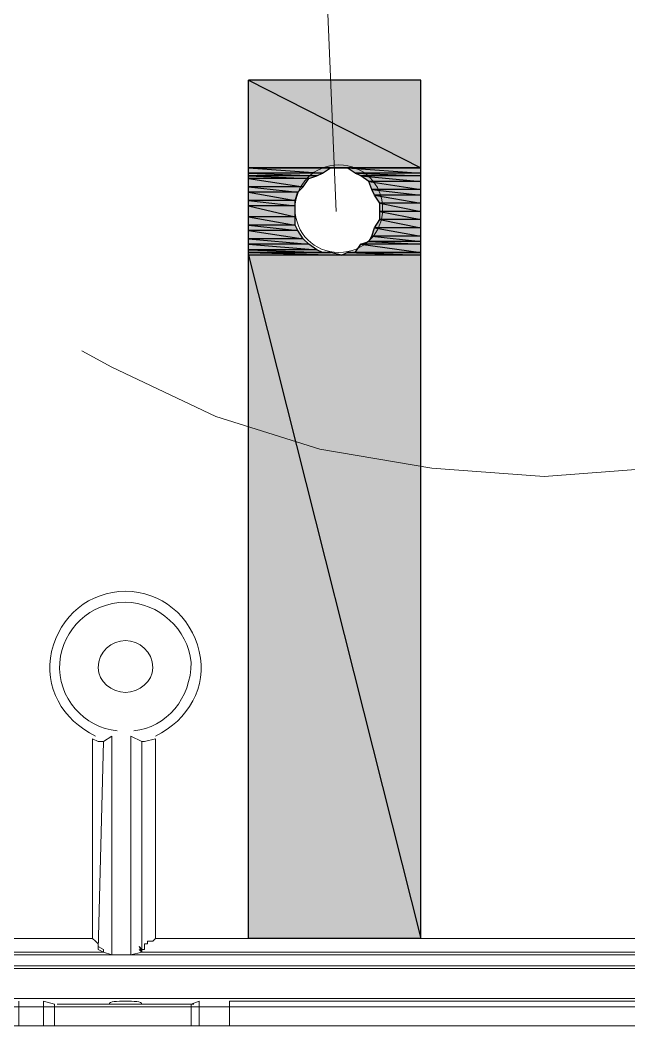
# Model space of a CAD drawing. Header units: metres. Extents: x 2999 to 3164, y 1641 to 1678.
# Drawn here: x 3007.298 to 3007.643, y 1655.211 to 1655.782 of the extents above; entities that cross this region are included whole.
import ezdxf

# ---------------------------------------------------------------- set-up
doc = ezdxf.new("R2010")
doc.units = ezdxf.units.M

msp = doc.modelspace()

# ---------------------------------------------------------------- hatches: boundary and pattern name
at = {"true_color": 0xfecc66}
h = msp.add_hatch(color=31, dxfattribs=at)
h.paths.add_polyline_path([(3007.52509, 1655.74782), (3007.42732, 1655.74782), (3007.52509, 1655.69816)])
h.paths.add_polyline_path([(3007.42732, 1655.74782), (3007.52509, 1655.69816), (3007.42732, 1655.69816)])
h = msp.add_hatch(color=31, dxfattribs=at)
h.paths.add_polyline_path([(3007.47388, 1655.69816), (3007.42732, 1655.69816)])
h.paths.add_polyline_path([(3007.47388, 1655.69816), (3007.42732, 1655.69816), (3007.48008, 1655.69816)])
h = msp.add_hatch(color=31, dxfattribs=at)
h.paths.add_polyline_path([(3007.47388, 1655.69816), (3007.42732, 1655.69816), (3007.46922, 1655.69506)])
h.paths.add_polyline_path([(3007.42732, 1655.69816), (3007.46922, 1655.69506), (3007.42732, 1655.69506)])
h = msp.add_hatch(color=31, dxfattribs=at)
h.paths.add_polyline_path([(3007.52509, 1655.69816), (3007.48319, 1655.69816), (3007.52509, 1655.69506)])
h.paths.add_polyline_path([(3007.48319, 1655.69816), (3007.52509, 1655.69506), (3007.48784, 1655.69506)])
h = msp.add_hatch(color=31, dxfattribs=at)
h.paths.add_polyline_path([(3007.46922, 1655.69506), (3007.42732, 1655.69506), (3007.46612, 1655.69351)])
h.paths.add_polyline_path([(3007.42732, 1655.69506), (3007.46612, 1655.69351), (3007.42732, 1655.69351)])
h = msp.add_hatch(color=31, dxfattribs=at)
h.paths.add_polyline_path([(3007.46612, 1655.69351), (3007.42732, 1655.69351), (3007.46146, 1655.69195)])
h.paths.add_polyline_path([(3007.42732, 1655.69351), (3007.46146, 1655.69195), (3007.42732, 1655.69195)])
h = msp.add_hatch(color=31, dxfattribs=at)
h.paths.add_polyline_path([(3007.46146, 1655.69195), (3007.42732, 1655.69195), (3007.45836, 1655.6873)])
h.paths.add_polyline_path([(3007.42732, 1655.69195), (3007.45836, 1655.6873), (3007.42732, 1655.6873)])
h = msp.add_hatch(color=31, dxfattribs=at)
h.paths.add_polyline_path([(3007.52509, 1655.69506), (3007.48784, 1655.69506), (3007.52509, 1655.69351)])
h.paths.add_polyline_path([(3007.48784, 1655.69506), (3007.52509, 1655.69351), (3007.49095, 1655.69351)])
h = msp.add_hatch(color=31, dxfattribs=at)
h.paths.add_polyline_path([(3007.52509, 1655.69351), (3007.49095, 1655.69351), (3007.52509, 1655.6904)])
h.paths.add_polyline_path([(3007.49095, 1655.69351), (3007.52509, 1655.6904), (3007.4956, 1655.6904)])
h = msp.add_hatch(color=31, dxfattribs=at)
h.paths.add_polyline_path([(3007.52509, 1655.6904), (3007.4956, 1655.6904), (3007.52509, 1655.68575)])
h.paths.add_polyline_path([(3007.4956, 1655.6904), (3007.52509, 1655.68575), (3007.49716, 1655.68575)])
h = msp.add_hatch(color=31, dxfattribs=at)
h.paths.add_polyline_path([(3007.45836, 1655.6873), (3007.42732, 1655.6873), (3007.45525, 1655.68419)])
h.paths.add_polyline_path([(3007.42732, 1655.6873), (3007.45525, 1655.68419), (3007.42732, 1655.68419)])
h = msp.add_hatch(color=31, dxfattribs=at)
h.paths.add_polyline_path([(3007.45525, 1655.68419), (3007.42732, 1655.68419), (3007.4537, 1655.67954)])
h.paths.add_polyline_path([(3007.42732, 1655.68419), (3007.4537, 1655.67954), (3007.42732, 1655.67954)])
h = msp.add_hatch(color=31, dxfattribs=at)
h.paths.add_polyline_path([(3007.52509, 1655.68575), (3007.49716, 1655.68575), (3007.52509, 1655.68264)])
h.paths.add_polyline_path([(3007.49716, 1655.68575), (3007.52509, 1655.68264), (3007.49871, 1655.68264)])
h = msp.add_hatch(color=31, dxfattribs=at)
h.paths.add_polyline_path([(3007.4537, 1655.67954), (3007.42732, 1655.67954), (3007.4537, 1655.67643)])
h.paths.add_polyline_path([(3007.42732, 1655.67954), (3007.4537, 1655.67643), (3007.42732, 1655.67643)])
h = msp.add_hatch(color=31, dxfattribs=at)
h.paths.add_polyline_path([(3007.52509, 1655.68264), (3007.49871, 1655.68264), (3007.52509, 1655.67799)])
h.paths.add_polyline_path([(3007.49871, 1655.68264), (3007.52509, 1655.67799), (3007.50181, 1655.67799)])
h = msp.add_hatch(color=31, dxfattribs=at)
h.paths.add_polyline_path([(3007.4537, 1655.67643), (3007.42732, 1655.67643), (3007.4537, 1655.67023)])
h.paths.add_polyline_path([(3007.42732, 1655.67643), (3007.4537, 1655.67023), (3007.42732, 1655.67023)])
h = msp.add_hatch(color=31, dxfattribs=at)
h.paths.add_polyline_path([(3007.52509, 1655.67799), (3007.50181, 1655.67799), (3007.52509, 1655.67333)])
h.paths.add_polyline_path([(3007.50181, 1655.67799), (3007.52509, 1655.67333), (3007.50181, 1655.67333)])
h = msp.add_hatch(color=31, dxfattribs=at)
h.paths.add_polyline_path([(3007.52509, 1655.67333), (3007.50181, 1655.67333), (3007.52509, 1655.66867)])
h.paths.add_polyline_path([(3007.50181, 1655.67333), (3007.52509, 1655.66867), (3007.50181, 1655.66867)])
h = msp.add_hatch(color=31, dxfattribs=at)
h.paths.add_polyline_path([(3007.4537, 1655.67023), (3007.42732, 1655.67023), (3007.4537, 1655.66557)])
h.paths.add_polyline_path([(3007.42732, 1655.67023), (3007.4537, 1655.66557), (3007.42732, 1655.66557)])
h = msp.add_hatch(color=31, dxfattribs=at)
h.paths.add_polyline_path([(3007.52509, 1655.66867), (3007.50181, 1655.66867), (3007.52509, 1655.66402)])
h.paths.add_polyline_path([(3007.50181, 1655.66867), (3007.52509, 1655.66402), (3007.49871, 1655.66402)])
h = msp.add_hatch(color=31, dxfattribs=at)
h.paths.add_polyline_path([(3007.4537, 1655.66557), (3007.42732, 1655.66557), (3007.45525, 1655.66247)])
h.paths.add_polyline_path([(3007.42732, 1655.66557), (3007.45525, 1655.66247), (3007.42732, 1655.66247)])
h = msp.add_hatch(color=31, dxfattribs=at)
h.paths.add_polyline_path([(3007.45525, 1655.66247), (3007.42732, 1655.66247), (3007.45836, 1655.65781)])
h.paths.add_polyline_path([(3007.42732, 1655.66247), (3007.45836, 1655.65781), (3007.42732, 1655.65781)])
h = msp.add_hatch(color=31, dxfattribs=at)
h.paths.add_polyline_path([(3007.52509, 1655.66402), (3007.49871, 1655.66402), (3007.52509, 1655.65936)])
h.paths.add_polyline_path([(3007.49871, 1655.66402), (3007.52509, 1655.65936), (3007.49716, 1655.65936)])
h = msp.add_hatch(color=31, dxfattribs=at)
h.paths.add_polyline_path([(3007.45836, 1655.65781), (3007.42732, 1655.65781), (3007.46146, 1655.65471)])
h.paths.add_polyline_path([(3007.42732, 1655.65781), (3007.46146, 1655.65471), (3007.42732, 1655.65471)])
h = msp.add_hatch(color=31, dxfattribs=at)
h.paths.add_polyline_path([(3007.52509, 1655.65626), (3007.4956, 1655.65626), (3007.52509, 1655.65471)])
h.paths.add_polyline_path([(3007.4956, 1655.65626), (3007.52509, 1655.65471), (3007.49095, 1655.65471)])
h = msp.add_hatch(color=31, dxfattribs=at)
h.paths.add_polyline_path([(3007.52509, 1655.65936), (3007.49716, 1655.65936), (3007.52509, 1655.65626)])
h.paths.add_polyline_path([(3007.49716, 1655.65936), (3007.52509, 1655.65626), (3007.4956, 1655.65626)])
h = msp.add_hatch(color=31, dxfattribs=at)
h.paths.add_polyline_path([(3007.46146, 1655.65471), (3007.42732, 1655.65471), (3007.46612, 1655.6516)])
h.paths.add_polyline_path([(3007.42732, 1655.65471), (3007.46612, 1655.6516), (3007.42732, 1655.6516)])
h = msp.add_hatch(color=31, dxfattribs=at)
h.paths.add_polyline_path([(3007.46612, 1655.6516), (3007.42732, 1655.6516), (3007.46922, 1655.65005)])
h.paths.add_polyline_path([(3007.42732, 1655.6516), (3007.46922, 1655.65005), (3007.42732, 1655.65005)])
h = msp.add_hatch(color=31, dxfattribs=at)
h.paths.add_polyline_path([(3007.47388, 1655.65005), (3007.42732, 1655.65005)])
h.paths.add_polyline_path([(3007.47388, 1655.65005), (3007.42732, 1655.65005), (3007.46922, 1655.65005)])
h = msp.add_hatch(color=31, dxfattribs=at)
h.paths.add_polyline_path([(3007.47388, 1655.65005), (3007.42732, 1655.65005), (3007.48008, 1655.6485)])
h.paths.add_polyline_path([(3007.42732, 1655.65005), (3007.48008, 1655.6485), (3007.42732, 1655.6485)])
h = msp.add_hatch(color=31, dxfattribs=at)
h.paths.add_polyline_path([(3007.52509, 1655.65005), (3007.48319, 1655.65005), (3007.52509, 1655.6485)])
h.paths.add_polyline_path([(3007.48319, 1655.65005), (3007.52509, 1655.6485), (3007.48008, 1655.6485)])
h = msp.add_hatch(color=31, dxfattribs=at)
h.paths.add_polyline_path([(3007.52509, 1655.65471), (3007.49095, 1655.65471), (3007.52509, 1655.65005)])
h.paths.add_polyline_path([(3007.49095, 1655.65471), (3007.52509, 1655.65005), (3007.48784, 1655.65005)])
h = msp.add_hatch(color=31, dxfattribs=at)
h.paths.add_polyline_path([(3007.52509, 1655.6485), (3007.42732, 1655.6485), (3007.52509, 1655.26051)])
h.paths.add_polyline_path([(3007.42732, 1655.6485), (3007.52509, 1655.26051), (3007.42732, 1655.26051)])

# ---------------------------------------------------------------- linework, layer by layer
at = {"color": 1, "linetype": 'Continuous', "lineweight": 20, "true_color": 0x000001}
msp.add_lwpolyline([(3007.47698, 1655.67333), (3007.45525, 1656.19013), (3007.45525, 1656.19013)], dxfattribs=at)
at = {"color": 31, "linetype": 'Continuous', "lineweight": -2, "true_color": 0xfecc66}
for points in [[(3007.52509, 1655.74782), (3007.42732, 1655.74782), (3007.52509, 1655.69816)], [(3007.42732, 1655.74782), (3007.52509, 1655.69816), (3007.42732, 1655.69816)], [(3007.47388, 1655.69816), (3007.47388, 1655.69816), (3007.42732, 1655.69816)], [(3007.47388, 1655.69816), (3007.42732, 1655.69816), (3007.48008, 1655.69816)], [(3007.47388, 1655.69816), (3007.42732, 1655.69816), (3007.46922, 1655.69506)], [(3007.42732, 1655.69816), (3007.46922, 1655.69506), (3007.42732, 1655.69506)], [(3007.48008, 1655.69816), (3007.52509, 1655.69816), (3007.52509, 1655.69816)], [(3007.52509, 1655.69816), (3007.52509, 1655.69816), (3007.48008, 1655.69816)], [(3007.52509, 1655.69816), (3007.48008, 1655.69816)], [(3007.48008, 1655.69816), (3007.52509, 1655.69816), (3007.48319, 1655.69816)], [(3007.52509, 1655.69816), (3007.48319, 1655.69816), (3007.52509, 1655.69506)], [(3007.48319, 1655.69816), (3007.52509, 1655.69506), (3007.48784, 1655.69506)], [(3007.46922, 1655.69506), (3007.42732, 1655.69506), (3007.46612, 1655.69351)], [(3007.42732, 1655.69506), (3007.46612, 1655.69351), (3007.42732, 1655.69351)], [(3007.46612, 1655.69351), (3007.42732, 1655.69351), (3007.46146, 1655.69195)], [(3007.42732, 1655.69351), (3007.46146, 1655.69195), (3007.42732, 1655.69195)], [(3007.46146, 1655.69195), (3007.42732, 1655.69195), (3007.45836, 1655.6873)], [(3007.42732, 1655.69195), (3007.45836, 1655.6873), (3007.42732, 1655.6873)], [(3007.52509, 1655.69506), (3007.48784, 1655.69506), (3007.52509, 1655.69351)], [(3007.48784, 1655.69506), (3007.52509, 1655.69351), (3007.49095, 1655.69351)], [(3007.52509, 1655.69351), (3007.49095, 1655.69351), (3007.52509, 1655.6904)], [(3007.49095, 1655.69351), (3007.52509, 1655.6904), (3007.4956, 1655.6904)], [(3007.52509, 1655.6904), (3007.4956, 1655.6904), (3007.52509, 1655.68575)], [(3007.4956, 1655.6904), (3007.52509, 1655.68575), (3007.49716, 1655.68575)], [(3007.45836, 1655.6873), (3007.42732, 1655.6873), (3007.45525, 1655.68419)], [(3007.42732, 1655.6873), (3007.45525, 1655.68419), (3007.42732, 1655.68419)], [(3007.45525, 1655.68419), (3007.42732, 1655.68419), (3007.4537, 1655.67954)], [(3007.42732, 1655.68419), (3007.4537, 1655.67954), (3007.42732, 1655.67954)], [(3007.52509, 1655.68575), (3007.49716, 1655.68575), (3007.52509, 1655.68264)], [(3007.49716, 1655.68575), (3007.52509, 1655.68264), (3007.49871, 1655.68264)], [(3007.4537, 1655.67954), (3007.42732, 1655.67954), (3007.4537, 1655.67643)], [(3007.42732, 1655.67954), (3007.4537, 1655.67643), (3007.42732, 1655.67643)], [(3007.52509, 1655.68264), (3007.49871, 1655.68264), (3007.52509, 1655.67799)], [(3007.49871, 1655.68264), (3007.52509, 1655.67799), (3007.50181, 1655.67799)], [(3007.4537, 1655.67643), (3007.42732, 1655.67643), (3007.4537, 1655.67023)], [(3007.42732, 1655.67643), (3007.4537, 1655.67023), (3007.42732, 1655.67023)], [(3007.52509, 1655.67799), (3007.50181, 1655.67799), (3007.52509, 1655.67333)], [(3007.50181, 1655.67799), (3007.52509, 1655.67333), (3007.50181, 1655.67333)], [(3007.52509, 1655.67333), (3007.50181, 1655.67333), (3007.52509, 1655.66867)], [(3007.50181, 1655.67333), (3007.52509, 1655.66867), (3007.50181, 1655.66867)], [(3007.4537, 1655.67023), (3007.42732, 1655.67023), (3007.4537, 1655.66557)], [(3007.42732, 1655.67023), (3007.4537, 1655.66557), (3007.42732, 1655.66557)], [(3007.50181, 1655.66867), (3007.52509, 1655.66402), (3007.49871, 1655.66402)], [(3007.52509, 1655.66867), (3007.50181, 1655.66867), (3007.52509, 1655.66402)], [(3007.4537, 1655.66557), (3007.42732, 1655.66557), (3007.45525, 1655.66247)], [(3007.42732, 1655.66557), (3007.45525, 1655.66247), (3007.42732, 1655.66247)], [(3007.45525, 1655.66247), (3007.42732, 1655.66247), (3007.45836, 1655.65781)], [(3007.42732, 1655.66247), (3007.45836, 1655.65781), (3007.42732, 1655.65781)], [(3007.49871, 1655.66402), (3007.52509, 1655.65936), (3007.49716, 1655.65936)], [(3007.52509, 1655.66402), (3007.49871, 1655.66402), (3007.52509, 1655.65936)], [(3007.45836, 1655.65781), (3007.42732, 1655.65781), (3007.46146, 1655.65471)], [(3007.42732, 1655.65781), (3007.46146, 1655.65471), (3007.42732, 1655.65471)], [(3007.4956, 1655.65626), (3007.52509, 1655.65471), (3007.49095, 1655.65471)], [(3007.49716, 1655.65936), (3007.52509, 1655.65626), (3007.4956, 1655.65626)], [(3007.52509, 1655.65626), (3007.4956, 1655.65626), (3007.52509, 1655.65471)], [(3007.52509, 1655.65936), (3007.49716, 1655.65936), (3007.52509, 1655.65626)], [(3007.46146, 1655.65471), (3007.42732, 1655.65471), (3007.46612, 1655.6516)], [(3007.42732, 1655.65471), (3007.46612, 1655.6516), (3007.42732, 1655.6516)], [(3007.46612, 1655.6516), (3007.42732, 1655.6516), (3007.46922, 1655.65005)], [(3007.42732, 1655.6516), (3007.46922, 1655.65005), (3007.42732, 1655.65005)], [(3007.47388, 1655.65005), (3007.47388, 1655.65005), (3007.42732, 1655.65005)], [(3007.47388, 1655.65005), (3007.42732, 1655.65005), (3007.46922, 1655.65005)], [(3007.47388, 1655.65005), (3007.42732, 1655.65005), (3007.48008, 1655.6485)], [(3007.42732, 1655.65005), (3007.48008, 1655.6485), (3007.42732, 1655.6485)], [(3007.48319, 1655.65005), (3007.52509, 1655.6485), (3007.48008, 1655.6485)], [(3007.48784, 1655.65005), (3007.52509, 1655.65005), (3007.48319, 1655.65005)], [(3007.52509, 1655.65005), (3007.48319, 1655.65005), (3007.52509, 1655.6485)], [(3007.49095, 1655.65471), (3007.52509, 1655.65005), (3007.48784, 1655.65005)], [(3007.52509, 1655.65005), (3007.48784, 1655.65005)], [(3007.52509, 1655.65471), (3007.49095, 1655.65471), (3007.52509, 1655.65005)], [(3007.52509, 1655.6485), (3007.42732, 1655.6485), (3007.52509, 1655.26051)], [(3007.42732, 1655.6485), (3007.52509, 1655.26051), (3007.42732, 1655.26051)]]:
    msp.add_lwpolyline(points, close=True, dxfattribs=at)
at = {"color": 7, "linetype": 'Continuous', "lineweight": 20, "true_color": 0x000007}
for points in [[(3007.42732, 1655.74782), (3007.52509, 1655.74782), (3007.52509, 1655.74782)], [(3007.42732, 1655.74782), (3007.42732, 1655.26051), (3007.42732, 1655.26051)], [(3007.52509, 1655.26051), (3007.52509, 1655.74782), (3007.52509, 1655.74782)], [(3007.33886, 1655.26051), (3006.8143, 1655.26051), (3006.8143, 1655.25275)], [(3007.37455, 1655.26051), (3007.89911, 1655.26051), (3007.89911, 1655.26051)], [(3007.91308, 1655.2512), (3006.80033, 1655.2512), (3006.80033, 1655.2512)], [(3007.34506, 1655.25275), (3006.8143, 1655.25275), (3006.8143, 1655.25275)], [(3007.89911, 1655.25275), (3007.36679, 1655.25275), (3007.36679, 1655.25275)], [(3007.91308, 1655.24499), (3006.80033, 1655.24499), (3006.80033, 1655.24499)], [(3007.91308, 1655.24344), (3006.80033, 1655.24344), (3006.80033, 1655.24344)], [(3007.41645, 1655.22482), (3007.97671, 1655.22482), (3007.97671, 1655.22637), (3006.7367, 1655.22637)], [(3007.88669, 1655.22171), (3006.82671, 1655.22171), (3006.82671, 1655.22171)], [(3006.72429, 1655.21085), (3007.98757, 1655.21085), (3007.98757, 1655.21085)], [(3007.98757, 1655.21085), (3007.41645, 1655.21085), (3007.41645, 1655.21085)]]:
    msp.add_lwpolyline(points, dxfattribs=at)
at = {"color": 30, "linetype": 'Continuous', "lineweight": 20, "true_color": 0x00001e}
msp.add_lwpolyline([(3007.33265, 1655.59418), (3007.34972, 1655.58487), (3007.40869, 1655.55693), (3007.46767, 1655.53831), (3007.5313, 1655.52745), (3007.59493, 1655.52279), (3007.65701, 1655.52745), (3007.72064, 1655.53831)], dxfattribs=at)
at = {"color": 7, "linetype": 'Continuous', "lineweight": 13, "true_color": 0x000007}
for points in [[(3007.33886, 1655.3738), (3007.34196, 1655.37225), (3007.34506, 1655.37225)], [(3007.33886, 1655.26051), (3007.33886, 1655.3738), (3007.33886, 1655.3738)], [(3007.34506, 1655.25275), (3007.34196, 1655.2543), (3007.34506, 1655.37225), (3007.34972, 1655.37536)], [(3007.34972, 1655.37536), (3007.34972, 1655.2512), (3007.34972, 1655.2512)], [(3007.36058, 1655.2512), (3007.36058, 1655.37536), (3007.36679, 1655.37225), (3007.36679, 1655.25275), (3007.36524, 1655.2543)], [(3007.36679, 1655.37225), (3007.36834, 1655.37225), (3007.37455, 1655.3738)], [(3007.37455, 1655.3738), (3007.37455, 1655.26051), (3007.37455, 1655.26051)], [(3007.34506, 1655.25275), (3007.34506, 1655.2543), (3007.34196, 1655.25586), (3007.34196, 1655.25586), (3007.34196, 1655.25741), (3007.34041, 1655.25896), (3007.34041, 1655.25896), (3007.33886, 1655.26051), (3007.33886, 1655.26051)], [(3007.37455, 1655.26051), (3007.373, 1655.25896), (3007.3699, 1655.25896), (3007.3699, 1655.25741), (3007.36834, 1655.25741), (3007.36834, 1655.2543), (3007.36679, 1655.2543), (3007.36524, 1655.25586), (3007.36679, 1655.25275)], [(3007.36679, 1655.25275), (3007.36058, 1655.2512), (3007.34972, 1655.2512), (3007.34506, 1655.25275)], [(3007.29695, 1655.22482), (3007.29695, 1655.21085), (3007.31092, 1655.21085)], [(3007.31092, 1655.22482), (3007.31713, 1655.22327), (3007.31713, 1655.22327)], [(3007.31092, 1655.22482), (3007.31092, 1655.21085), (3007.31713, 1655.21085)], [(3007.31713, 1655.22327), (3007.31713, 1655.21085), (3007.31713, 1655.21085)], [(3007.39473, 1655.22327), (3007.39938, 1655.22482), (3007.39938, 1655.22482)], [(3007.39938, 1655.22482), (3007.39938, 1655.21085), (3007.39473, 1655.21085)], [(3007.39473, 1655.22327), (3007.39473, 1655.21085), (3007.39473, 1655.21085)], [(3007.41645, 1655.22482), (3007.41645, 1655.21085), (3007.39938, 1655.21085)], [(3007.39473, 1655.21085), (3007.31713, 1655.21085), (3007.31713, 1655.21085)]]:
    msp.add_lwpolyline(points, dxfattribs=at)
at = {"color": 7, "linetype": 'Continuous', "lineweight": 20, "true_color": 0x000007}
msp.add_open_spline([(3007.50336, 1655.67488), (3007.50336, 1655.68885), (3007.4925, 1655.69971), (3007.47853, 1655.69971), (3007.47853, 1655.69971), (3007.46456, 1655.69971), (3007.4537, 1655.68885), (3007.4537, 1655.67488), (3007.4537, 1655.67488), (3007.4537, 1655.66091), (3007.46456, 1655.65005), (3007.47853, 1655.65005), (3007.47853, 1655.65005), (3007.4925, 1655.65005), (3007.50336, 1655.66091), (3007.50336, 1655.67488)], degree=3, knots=[0, 0, 0, 0, 0.0625, 0.0625, 0.0625, 0.062501, 0.125, 0.125, 0.125, 0.125001, 0.1875, 0.1875, 0.1875, 0.187501, 1, 1, 1, 1], dxfattribs=at)
at = {"color": 7, "linetype": 'Continuous', "lineweight": 13, "true_color": 0x000007}
for points, knots in [([(3007.37455, 1655.37536), (3007.39317, 1655.38467), (3007.40404, 1655.40329), (3007.39938, 1655.42347), (3007.39938, 1655.42347), (3007.39473, 1655.44364), (3007.37766, 1655.45761), (3007.35748, 1655.45761), (3007.35748, 1655.45761), (3007.3373, 1655.45761), (3007.32023, 1655.44364), (3007.31558, 1655.42347), (3007.31558, 1655.42347), (3007.31092, 1655.40329), (3007.32179, 1655.38467), (3007.34041, 1655.37536)], [0, 0, 0, 0, 0.0625, 0.0625, 0.0625, 0.062501, 0.125, 0.125, 0.125, 0.125001, 0.1875, 0.1875, 0.1875, 0.187501, 1, 1, 1, 1]), ([(3007.36214, 1655.37846), (3007.38076, 1655.38001), (3007.39473, 1655.39708), (3007.39473, 1655.41726), (3007.39473, 1655.41726), (3007.39317, 1655.43588), (3007.3761, 1655.4514), (3007.35748, 1655.4514), (3007.35748, 1655.4514), (3007.3373, 1655.4514), (3007.32179, 1655.43588), (3007.32023, 1655.41726), (3007.32023, 1655.41726), (3007.31868, 1655.39708), (3007.3342, 1655.38001), (3007.35282, 1655.37846)], [0, 0, 0, 0, 0.0625, 0.0625, 0.0625, 0.062501, 0.125, 0.125, 0.125, 0.125001, 0.1875, 0.1875, 0.1875, 0.187501, 1, 1, 1, 1]), ([(3007.373, 1655.41415), (3007.373, 1655.42347), (3007.36524, 1655.42967), (3007.35748, 1655.42967), (3007.35748, 1655.42967), (3007.34972, 1655.42967), (3007.34196, 1655.42347), (3007.34196, 1655.41415), (3007.34196, 1655.41415), (3007.34196, 1655.4064), (3007.34972, 1655.40019), (3007.35748, 1655.40019), (3007.35748, 1655.40019), (3007.36524, 1655.40019), (3007.373, 1655.4064), (3007.373, 1655.41415)], [0, 0, 0, 0, 0.0625, 0.0625, 0.0625, 0.062501, 0.125, 0.125, 0.125, 0.125001, 0.1875, 0.1875, 0.1875, 0.187501, 1, 1, 1, 1]), ([(3007.373, 1655.41415), (3007.373, 1655.42347), (3007.36524, 1655.42967), (3007.35748, 1655.42967), (3007.35748, 1655.42967), (3007.34972, 1655.42967), (3007.34196, 1655.42347), (3007.34196, 1655.41415), (3007.34196, 1655.41415), (3007.34196, 1655.4064), (3007.34972, 1655.40019), (3007.35748, 1655.40019), (3007.35748, 1655.40019), (3007.36524, 1655.40019), (3007.373, 1655.4064), (3007.373, 1655.41415)], [0, 0, 0, 0, 0.0625, 0.0625, 0.0625, 0.062501, 0.125, 0.125, 0.125, 0.125001, 0.1875, 0.1875, 0.1875, 0.187501, 1, 1, 1, 1]), ([(3007.31868, 1655.22327), (3007.32023, 1655.22327), (3007.3373, 1655.22327), (3007.35748, 1655.22327), (3007.35748, 1655.22327), (3007.37766, 1655.22327), (3007.39473, 1655.22327), (3007.39628, 1655.22327)], [0, 0, 0, 0, 0.125, 0.125, 0.125, 0.125001, 1, 1, 1, 1]), ([(3007.36679, 1655.22327), (3007.36679, 1655.22482), (3007.36214, 1655.22482), (3007.35748, 1655.22482), (3007.35748, 1655.22482), (3007.35282, 1655.22482), (3007.34817, 1655.22482), (3007.34817, 1655.22327), (3007.34817, 1655.22327), (3007.34817, 1655.22327), (3007.35282, 1655.22327), (3007.35748, 1655.22327), (3007.35748, 1655.22327), (3007.36214, 1655.22327), (3007.36679, 1655.22327), (3007.36679, 1655.22327)], [0, 0, 0, 0, 0.0625, 0.0625, 0.0625, 0.062501, 0.125, 0.125, 0.125, 0.125001, 0.1875, 0.1875, 0.1875, 0.187501, 1, 1, 1, 1])]:
    msp.add_open_spline(points, degree=3, knots=knots, dxfattribs=at)
for points in [[(3007.31247, 1655.22637), (3007.31247, 1655.22637), (3007.30471, 1655.22637), (3007.29851, 1655.22637)], [(3007.41645, 1655.22637), (3007.40869, 1655.22637), (3007.40249, 1655.22637), (3007.40249, 1655.22637)]]:
    msp.add_open_spline(points, degree=3, dxfattribs=at)

doc.saveas('drawing.dxf')
